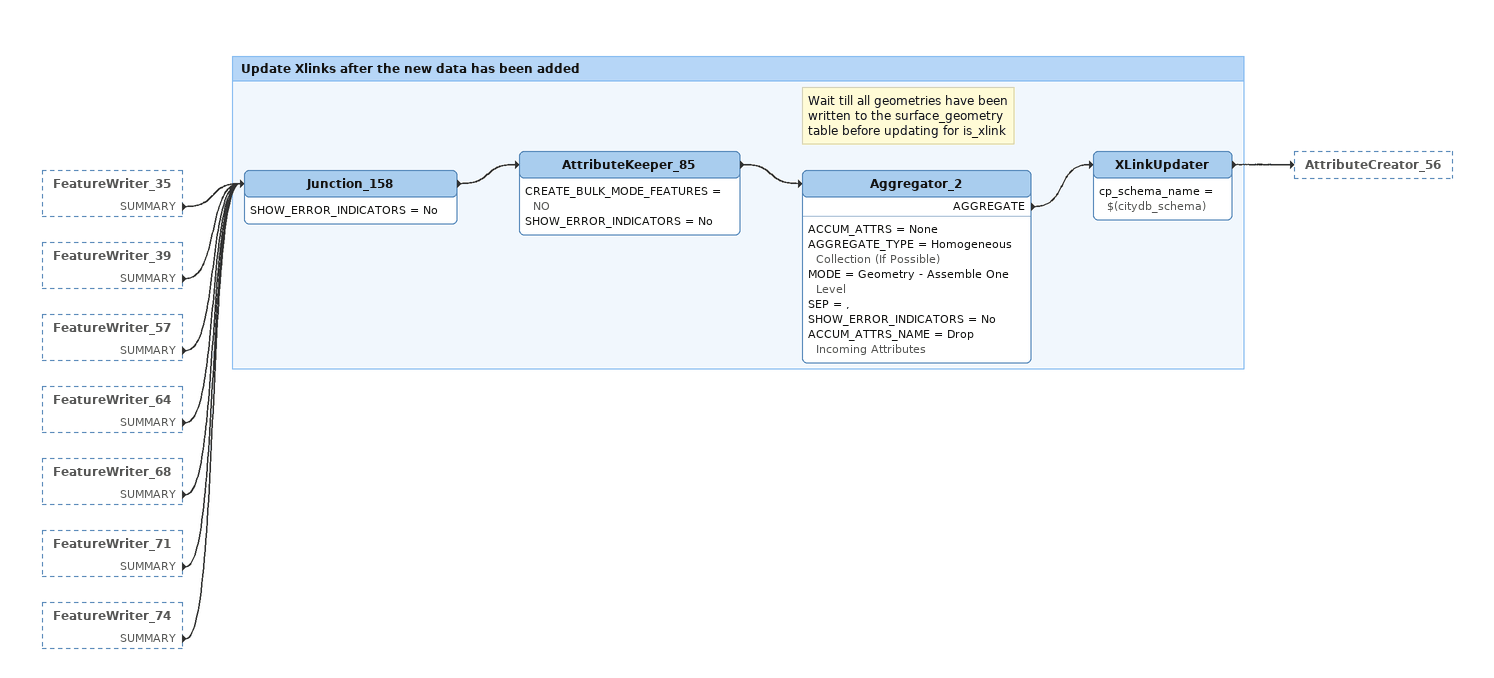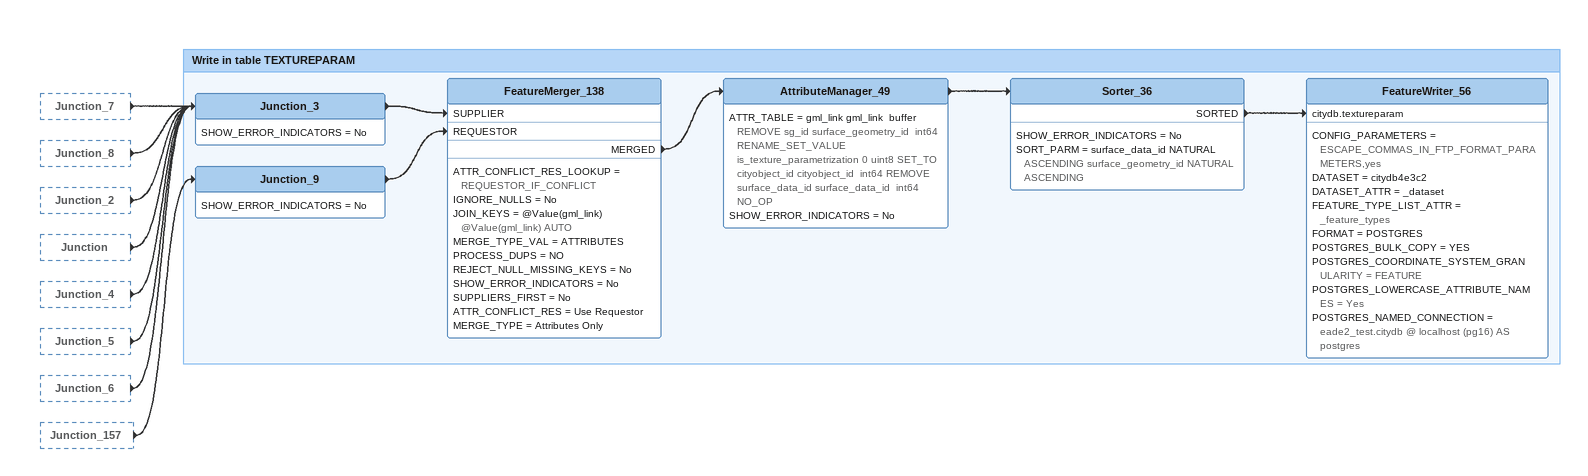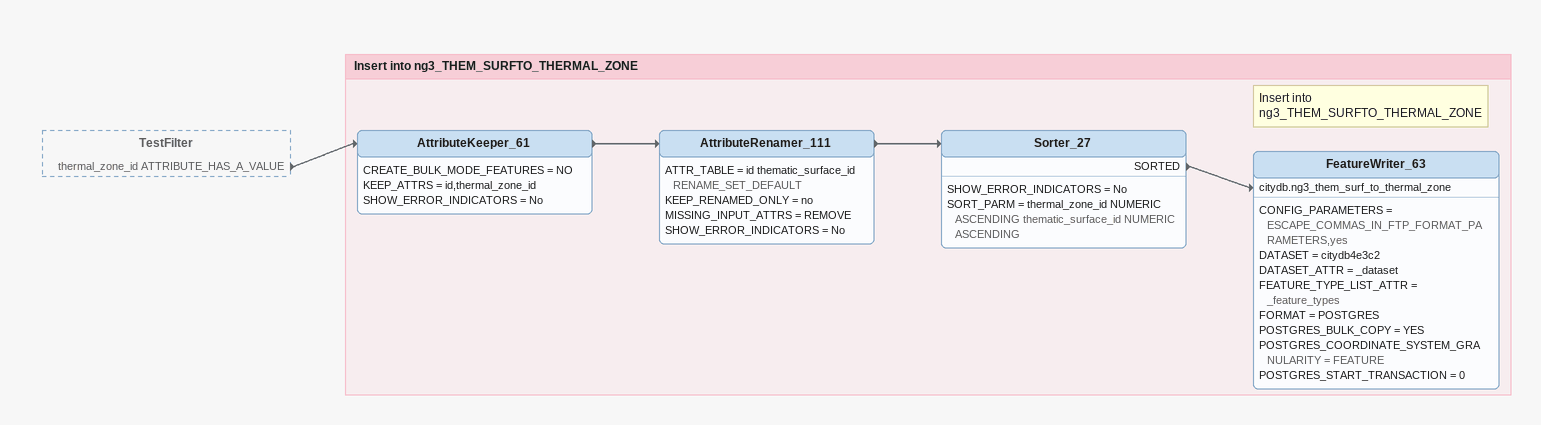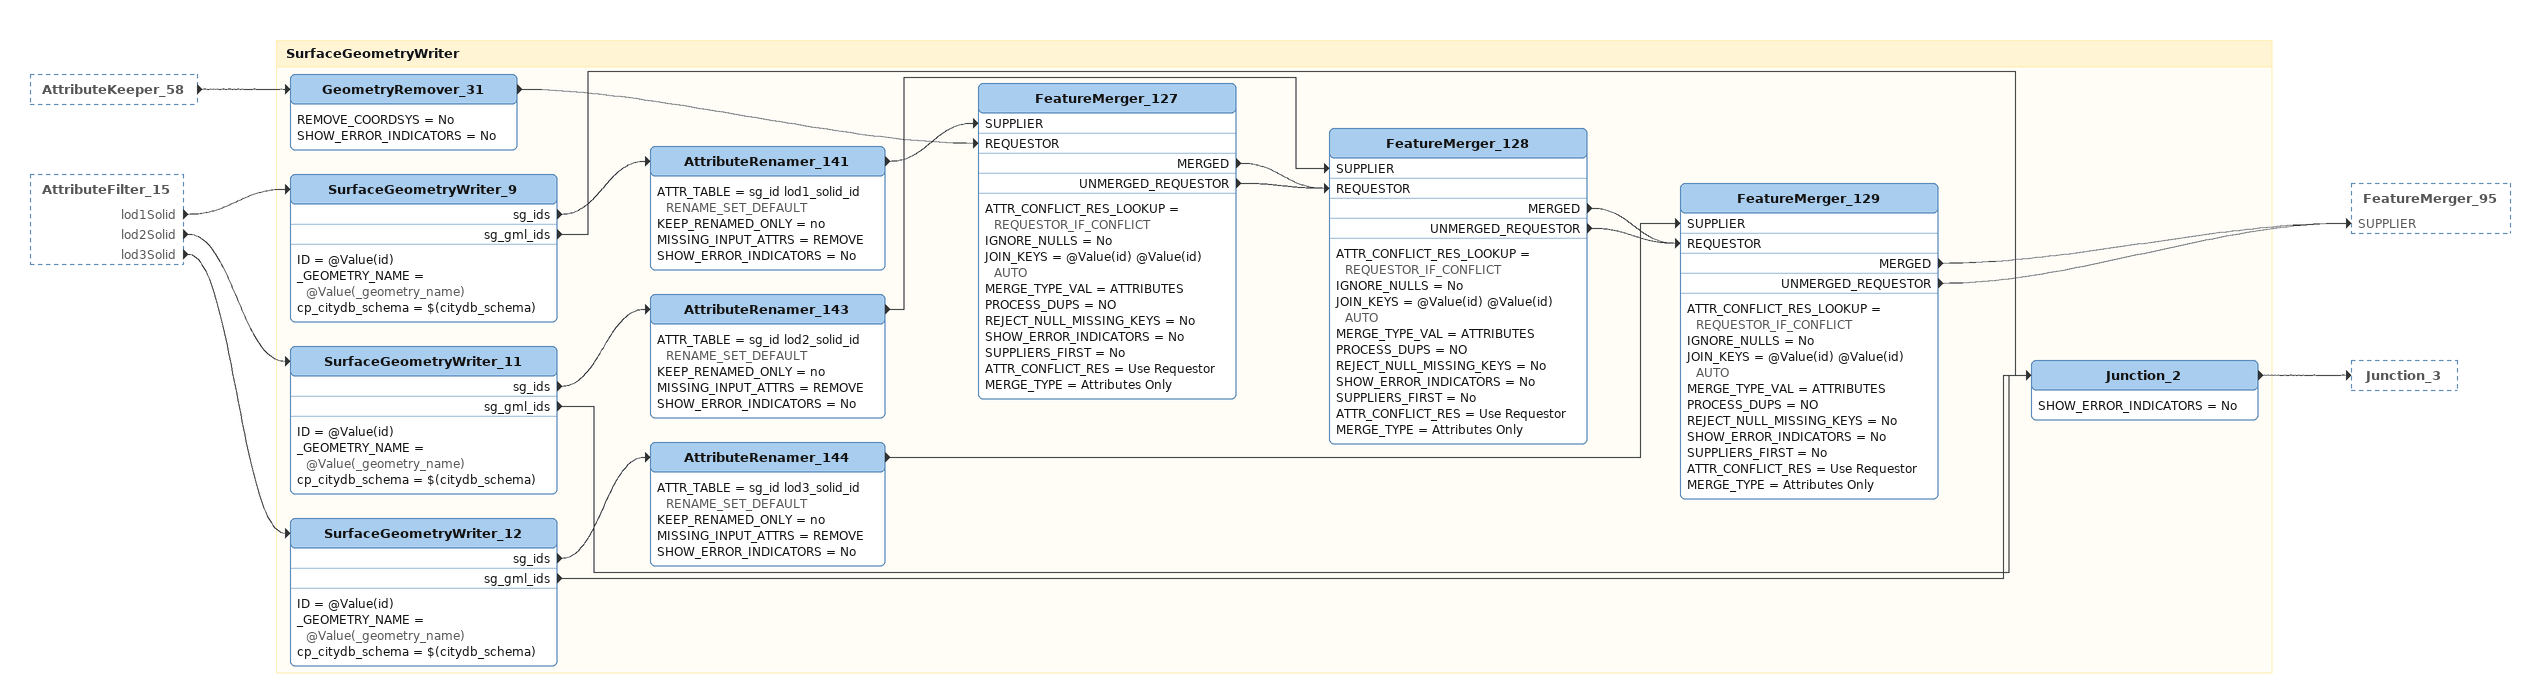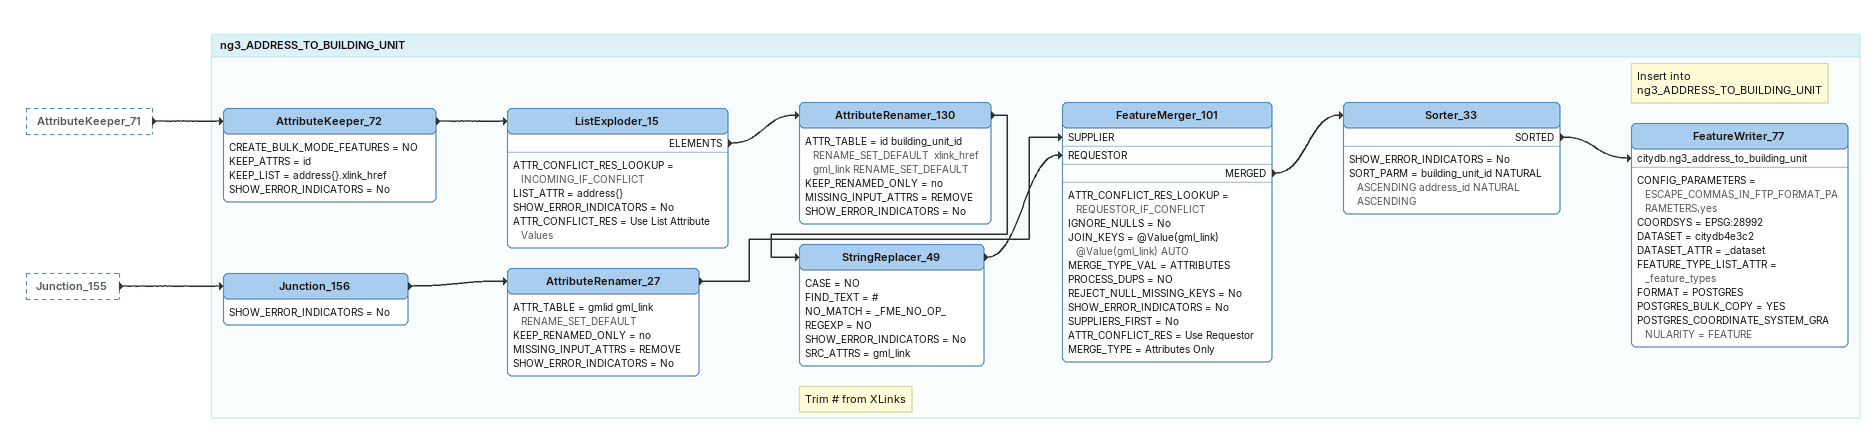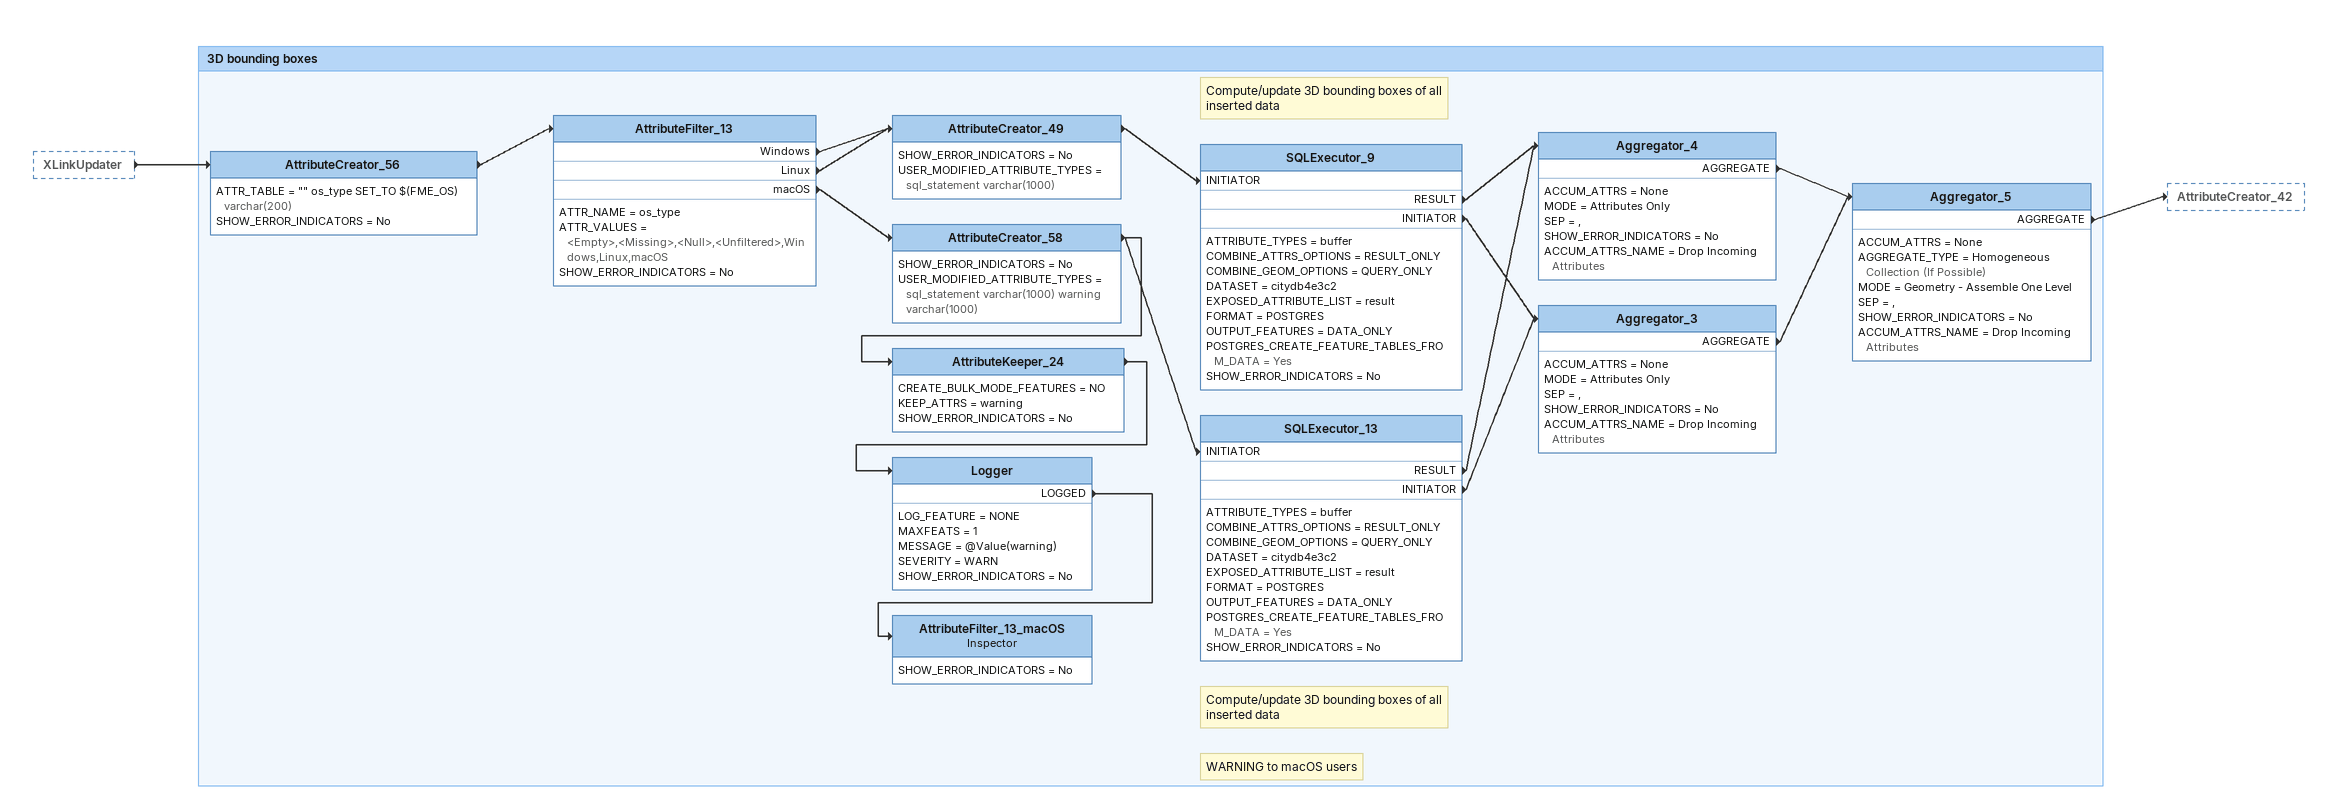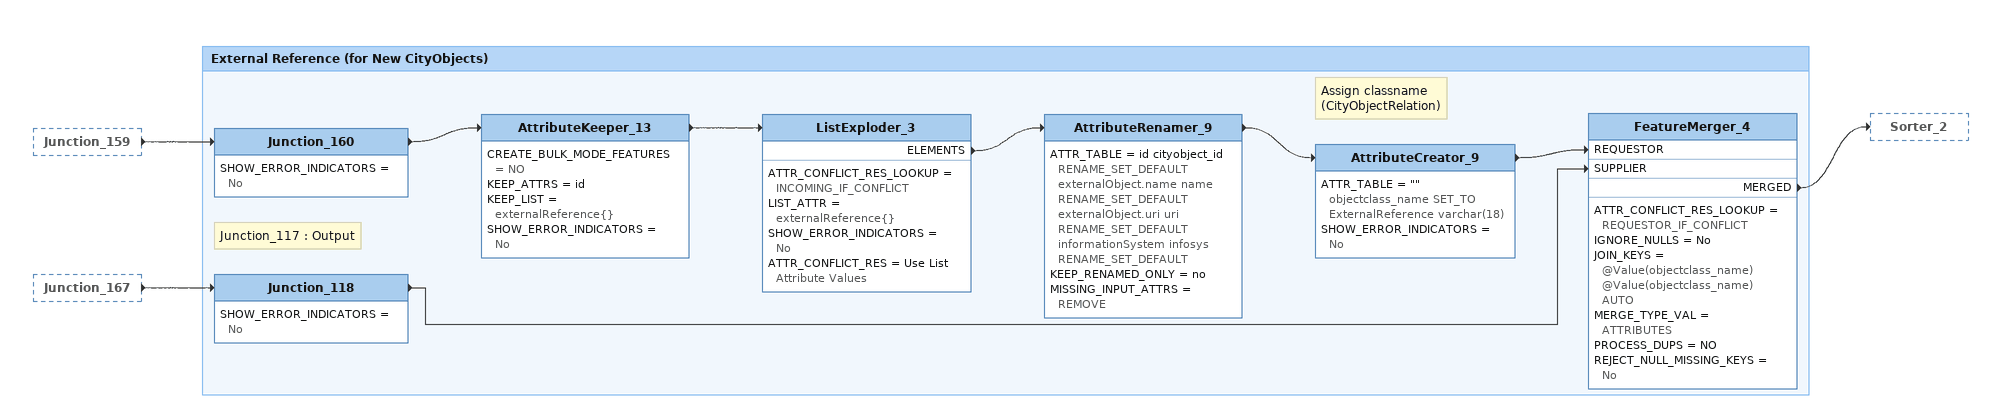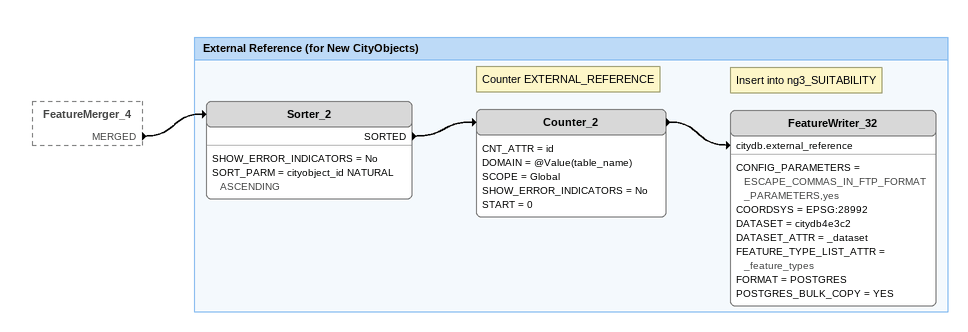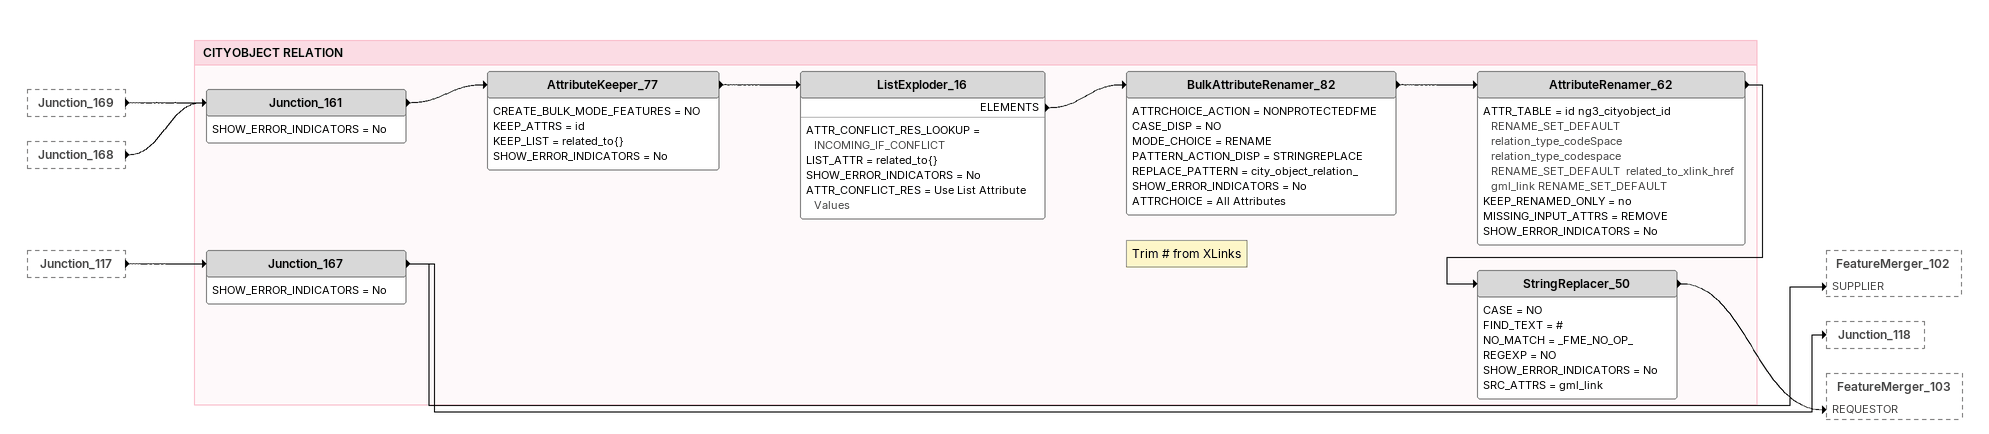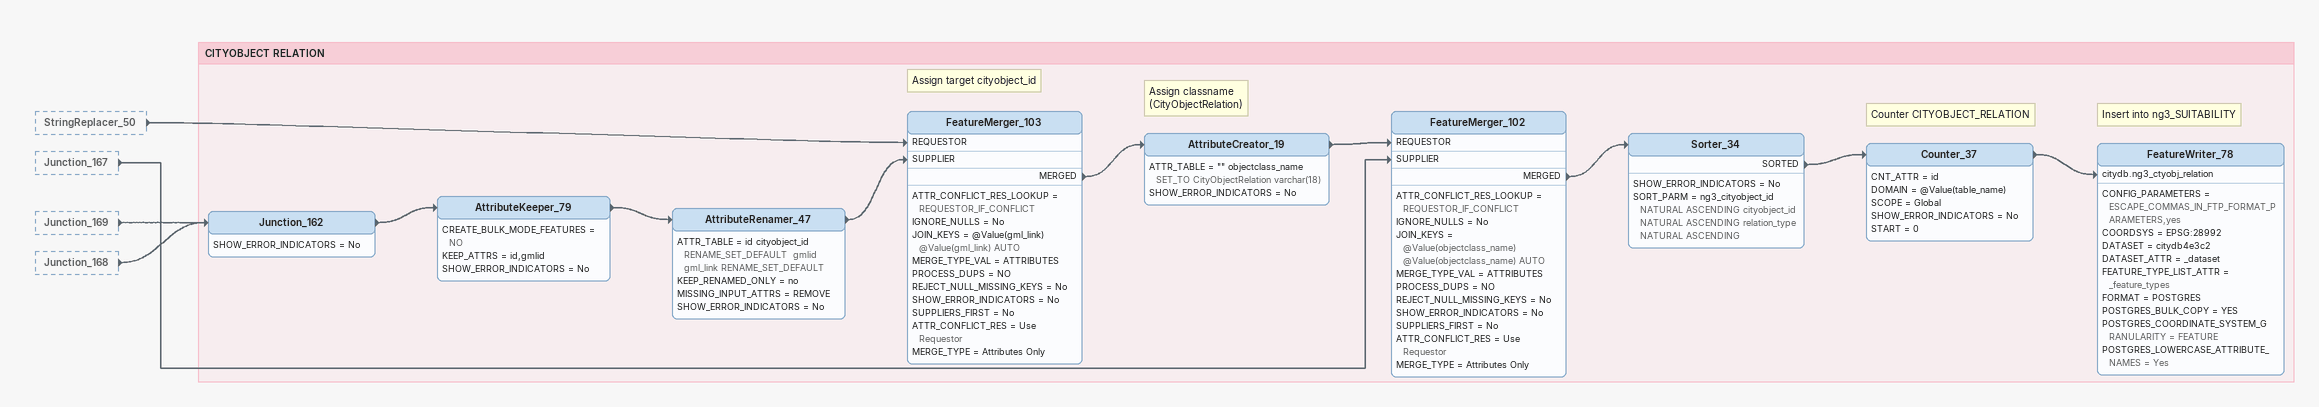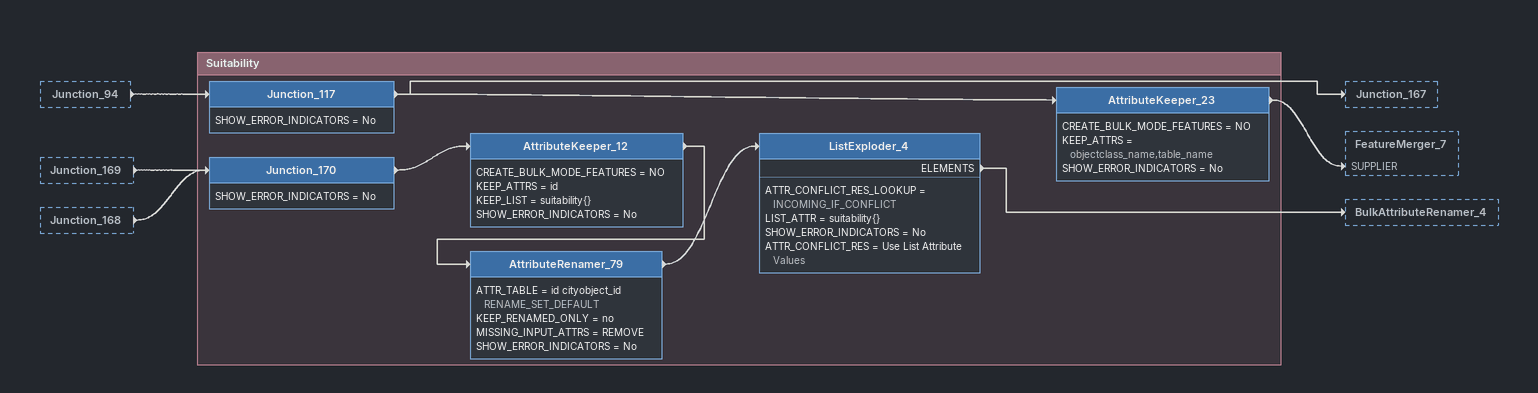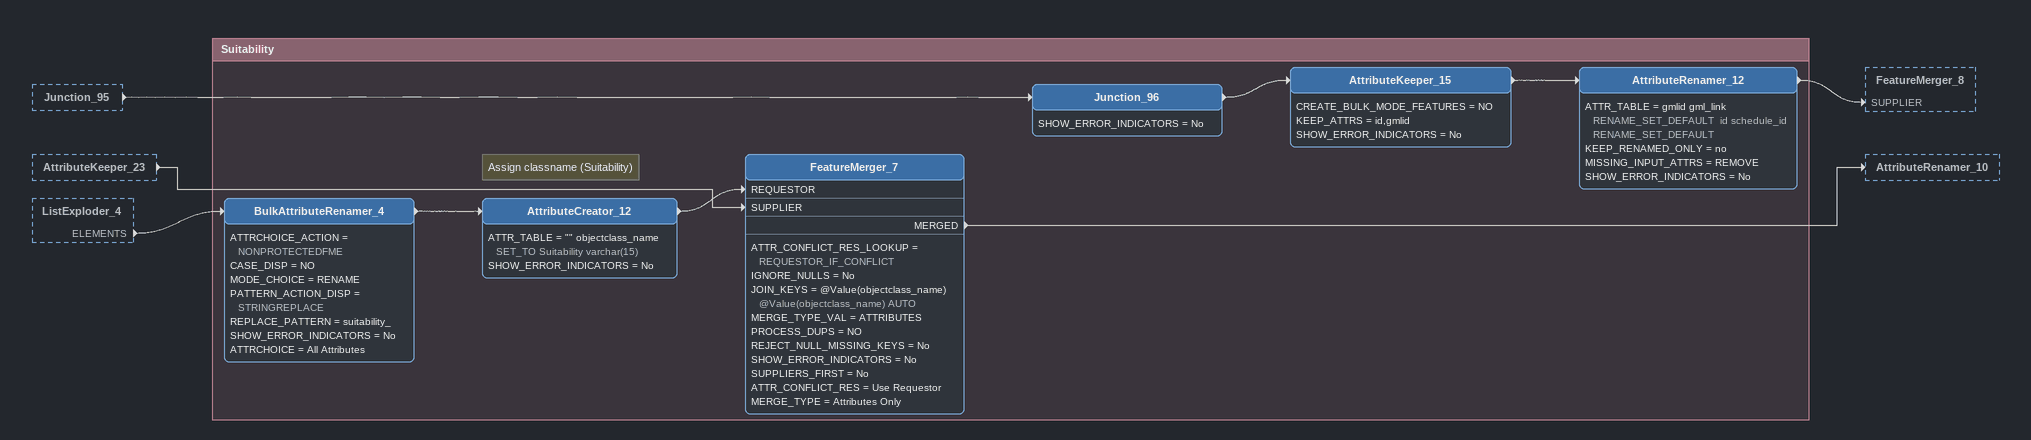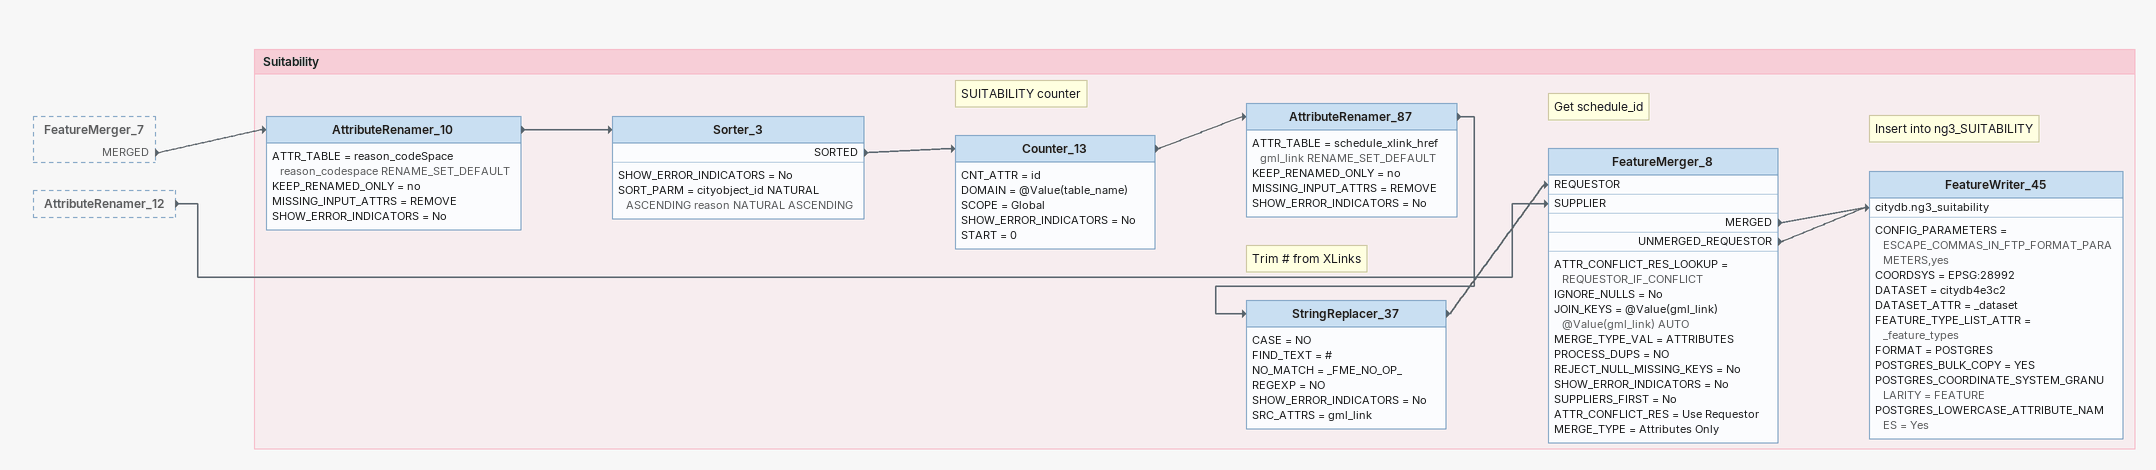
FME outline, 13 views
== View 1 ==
FeatureWriter_35 [outside]
    SUMMARY -> Junction_158
FeatureWriter_39 [outside]
    SUMMARY -> Junction_158
FeatureWriter_57 [outside]
    SUMMARY -> Junction_158
FeatureWriter_64 [outside]
    SUMMARY -> Junction_158
FeatureWriter_68 [outside]
    SUMMARY -> Junction_158
FeatureWriter_71 [outside]
    SUMMARY -> Junction_158
FeatureWriter_74 [outside]
    SUMMARY -> Junction_158

Bookmark: Update Xlinks after the new data has been added
Junction_158
    SHOW_ERROR_INDICATORS = No
    -> AttributeKeeper_85
AttributeKeeper_85
    CREATE_BULK_MODE_FEATURES = NO
    SHOW_ERROR_INDICATORS = No
    -> Aggregator_2
Note: Wait till all geometries have been written to the surface_geometry table before updating for is_xlink
Aggregator_2
    ACCUM_ATTRS = None
    AGGREGATE_TYPE = Homogeneous Collection (If Possible)
    MODE = Geometry - Assemble One Level
    SEP = ,
    SHOW_ERROR_INDICATORS = No
    ACCUM_ATTRS_NAME = Drop Incoming Attributes
    AGGREGATE -> XLinkUpdater
XLinkUpdater
    cp_schema_name = $(citydb_schema)
    -> AttributeCreator_56

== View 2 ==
Junction_7 [outside]
    -> Junction_3
Junction_8 [outside]
    -> Junction_3
Junction_2 [outside]
    -> Junction_3
Junction [outside]
    -> Junction_3
Junction_4 [outside]
    -> Junction_3
Junction_5 [outside]
    -> Junction_3
Junction_6 [outside]
    -> Junction_3
Junction_157 [outside]
    -> Junction_9

Bookmark: Write in table TEXTUREPARAM
Junction_9
    SHOW_ERROR_INDICATORS = No
    -> FeatureMerger_138 [REQUESTOR]
Junction_3
    SHOW_ERROR_INDICATORS = No
    -> FeatureMerger_138 [SUPPLIER]
FeatureMerger_138
    ATTR_CONFLICT_RES_LOOKUP = REQUESTOR_IF_CONFLICT
    IGNORE_NULLS = No
    JOIN_KEYS = @Value(gml_link) @Value(gml_link) AUTO
    MERGE_TYPE_VAL = ATTRIBUTES
    PROCESS_DUPS = NO
    REJECT_NULL_MISSING_KEYS = No
    SHOW_ERROR_INDICATORS = No
    SUPPLIERS_FIRST = No
    ATTR_CONFLICT_RES = Use Requestor
    MERGE_TYPE = Attributes Only
    MERGED -> AttributeManager_49
AttributeManager_49
    ATTR_TABLE = gml_link gml_link  buffer REMOVE sg_id surface_geometry_id  int64 RENAME_SET_VALUE  is_texture_parametrization 0 uint8 SET_TO cityobject_id cityobject_id  int64 REMOVE surface_data_id surface_data_id  int64 NO_OP
    SHOW_ERROR_INDICATORS = No
    -> Sorter_36
Sorter_36
    SHOW_ERROR_INDICATORS = No
    SORT_PARM = surface_data_id NATURAL ASCENDING surface_geometry_id NATURAL ASCENDING
    SORTED -> FeatureWriter_56 [citydb.textureparam]
FeatureWriter_56
    CONFIG_PARAMETERS = ESCAPE_COMMAS_IN_FTP_FORMAT_PARAMETERS,yes
    DATASET = citydb4e3c2
    DATASET_ATTR = _dataset
    FEATURE_TYPE_LIST_ATTR = _feature_types
    FORMAT = POSTGRES
    POSTGRES_BULK_COPY = YES
    POSTGRES_COORDINATE_SYSTEM_GRANULARITY = FEATURE
    POSTGRES_LOWERCASE_ATTRIBUTE_NAMES = Yes
    POSTGRES_NAMED_CONNECTION = eade2_test.citydb @ localhost (pg16) AS postgres

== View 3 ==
TestFilter [outside]
    thermal_zone_id ATTRIBUTE_HAS_A_VALUE -> AttributeKeeper_61

Bookmark: Insert into ng3_THEM_SURFTO_THERMAL_ZONE
AttributeKeeper_61
    CREATE_BULK_MODE_FEATURES = NO
    KEEP_ATTRS = id,thermal_zone_id
    SHOW_ERROR_INDICATORS = No
    -> AttributeRenamer_111
AttributeRenamer_111
    ATTR_TABLE = id thematic_surface_id RENAME_SET_DEFAULT
    KEEP_RENAMED_ONLY = no
    MISSING_INPUT_ATTRS = REMOVE
    SHOW_ERROR_INDICATORS = No
    -> Sorter_27
Sorter_27
    SHOW_ERROR_INDICATORS = No
    SORT_PARM = thermal_zone_id NUMERIC ASCENDING thematic_surface_id NUMERIC ASCENDING
    SORTED -> FeatureWriter_63 [citydb.ng3_them_surf_to_thermal_zone]
Note: Insert into ng3_THEM_SURFTO_THERMAL_ZONE
FeatureWriter_63
    CONFIG_PARAMETERS = ESCAPE_COMMAS_IN_FTP_FORMAT_PARAMETERS,yes
    DATASET = citydb4e3c2
    DATASET_ATTR = _dataset
    FEATURE_TYPE_LIST_ATTR = _feature_types
    FORMAT = POSTGRES
    POSTGRES_BULK_COPY = YES
    POSTGRES_COORDINATE_SYSTEM_GRANULARITY = FEATURE
    POSTGRES_START_TRANSACTION = 0

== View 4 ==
AttributeKeeper_58 [outside]
    -> GeometryRemover_31
AttributeFilter_15 [outside]
    lod1Solid -> SurfaceGeometryWriter_9
    lod2Solid -> SurfaceGeometryWriter_11
    lod3Solid -> SurfaceGeometryWriter_12

Bookmark: SurfaceGeometryWriter
GeometryRemover_31
    REMOVE_COORDSYS = No
    SHOW_ERROR_INDICATORS = No
    -> FeatureMerger_127 [REQUESTOR]
SurfaceGeometryWriter_9
    ID = @Value(id)
    _GEOMETRY_NAME = @Value(_geometry_name)
    cp_citydb_schema = $(citydb_schema)
    sg_ids -> AttributeRenamer_141
    sg_gml_ids -> Junction_2
AttributeRenamer_141
    ATTR_TABLE = sg_id lod1_solid_id RENAME_SET_DEFAULT
    KEEP_RENAMED_ONLY = no
    MISSING_INPUT_ATTRS = REMOVE
    SHOW_ERROR_INDICATORS = No
    -> FeatureMerger_127 [SUPPLIER]
FeatureMerger_127
    ATTR_CONFLICT_RES_LOOKUP = REQUESTOR_IF_CONFLICT
    IGNORE_NULLS = No
    JOIN_KEYS = @Value(id) @Value(id) AUTO
    MERGE_TYPE_VAL = ATTRIBUTES
    PROCESS_DUPS = NO
    REJECT_NULL_MISSING_KEYS = No
    SHOW_ERROR_INDICATORS = No
    SUPPLIERS_FIRST = No
    ATTR_CONFLICT_RES = Use Requestor
    MERGE_TYPE = Attributes Only
    MERGED -> FeatureMerger_128 [REQUESTOR]
    UNMERGED_REQUESTOR -> FeatureMerger_128 [REQUESTOR]
SurfaceGeometryWriter_11
    ID = @Value(id)
    _GEOMETRY_NAME = @Value(_geometry_name)
    cp_citydb_schema = $(citydb_schema)
    sg_ids -> AttributeRenamer_143
    sg_gml_ids -> Junction_2
AttributeRenamer_143
    ATTR_TABLE = sg_id lod2_solid_id RENAME_SET_DEFAULT
    KEEP_RENAMED_ONLY = no
    MISSING_INPUT_ATTRS = REMOVE
    SHOW_ERROR_INDICATORS = No
    -> FeatureMerger_128 [SUPPLIER]
FeatureMerger_128
    ATTR_CONFLICT_RES_LOOKUP = REQUESTOR_IF_CONFLICT
    IGNORE_NULLS = No
    JOIN_KEYS = @Value(id) @Value(id) AUTO
    MERGE_TYPE_VAL = ATTRIBUTES
    PROCESS_DUPS = NO
    REJECT_NULL_MISSING_KEYS = No
    SHOW_ERROR_INDICATORS = No
    SUPPLIERS_FIRST = No
    ATTR_CONFLICT_RES = Use Requestor
    MERGE_TYPE = Attributes Only
    MERGED -> FeatureMerger_129 [REQUESTOR]
    UNMERGED_REQUESTOR -> FeatureMerger_129 [REQUESTOR]
SurfaceGeometryWriter_12
    ID = @Value(id)
    _GEOMETRY_NAME = @Value(_geometry_name)
    cp_citydb_schema = $(citydb_schema)
    sg_ids -> AttributeRenamer_144
    sg_gml_ids -> Junction_2
AttributeRenamer_144
    ATTR_TABLE = sg_id lod3_solid_id RENAME_SET_DEFAULT
    KEEP_RENAMED_ONLY = no
    MISSING_INPUT_ATTRS = REMOVE
    SHOW_ERROR_INDICATORS = No
    -> FeatureMerger_129 [SUPPLIER]
FeatureMerger_129
    ATTR_CONFLICT_RES_LOOKUP = REQUESTOR_IF_CONFLICT
    IGNORE_NULLS = No
    JOIN_KEYS = @Value(id) @Value(id) AUTO
    MERGE_TYPE_VAL = ATTRIBUTES
    PROCESS_DUPS = NO
    REJECT_NULL_MISSING_KEYS = No
    SHOW_ERROR_INDICATORS = No
    SUPPLIERS_FIRST = No
    ATTR_CONFLICT_RES = Use Requestor
    MERGE_TYPE = Attributes Only
    MERGED -> FeatureMerger_95 [SUPPLIER]
    UNMERGED_REQUESTOR -> FeatureMerger_95 [SUPPLIER]
Junction_2
    SHOW_ERROR_INDICATORS = No
    -> Junction_3

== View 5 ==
AttributeKeeper_71 [outside]
    -> AttributeKeeper_72
Junction_155 [outside]
    -> Junction_156

Bookmark: ng3_ADDRESS_TO_BUILDING_UNIT
Junction_156
    SHOW_ERROR_INDICATORS = No
    -> AttributeRenamer_27
AttributeRenamer_27
    ATTR_TABLE = gmlid gml_link RENAME_SET_DEFAULT
    KEEP_RENAMED_ONLY = no
    MISSING_INPUT_ATTRS = REMOVE
    SHOW_ERROR_INDICATORS = No
    -> FeatureMerger_101 [SUPPLIER]
AttributeKeeper_72
    CREATE_BULK_MODE_FEATURES = NO
    KEEP_ATTRS = id
    KEEP_LIST = address{}.xlink_href
    SHOW_ERROR_INDICATORS = No
    -> ListExploder_15
ListExploder_15
    ATTR_CONFLICT_RES_LOOKUP = INCOMING_IF_CONFLICT
    LIST_ATTR = address{}
    SHOW_ERROR_INDICATORS = No
    ATTR_CONFLICT_RES = Use List Attribute Values
    ELEMENTS -> AttributeRenamer_130
AttributeRenamer_130
    ATTR_TABLE = id building_unit_id RENAME_SET_DEFAULT  xlink_href gml_link RENAME_SET_DEFAULT
    KEEP_RENAMED_ONLY = no
    MISSING_INPUT_ATTRS = REMOVE
    SHOW_ERROR_INDICATORS = No
    -> StringReplacer_49
Note: Trim # from XLinks
StringReplacer_49
    CASE = NO
    FIND_TEXT = #
    NO_MATCH = _FME_NO_OP_
    REGEXP = NO
    SHOW_ERROR_INDICATORS = No
    SRC_ATTRS = gml_link
    -> FeatureMerger_101 [REQUESTOR]
FeatureMerger_101
    ATTR_CONFLICT_RES_LOOKUP = REQUESTOR_IF_CONFLICT
    IGNORE_NULLS = No
    JOIN_KEYS = @Value(gml_link) @Value(gml_link) AUTO
    MERGE_TYPE_VAL = ATTRIBUTES
    PROCESS_DUPS = NO
    REJECT_NULL_MISSING_KEYS = No
    SHOW_ERROR_INDICATORS = No
    SUPPLIERS_FIRST = No
    ATTR_CONFLICT_RES = Use Requestor
    MERGE_TYPE = Attributes Only
    MERGED -> Sorter_33
Sorter_33
    SHOW_ERROR_INDICATORS = No
    SORT_PARM = building_unit_id NATURAL ASCENDING address_id NATURAL ASCENDING
    SORTED -> FeatureWriter_77 [citydb.ng3_address_to_building_unit]
Note: Insert into ng3_ADDRESS_TO_BUILDING_UNIT
FeatureWriter_77
    CONFIG_PARAMETERS = ESCAPE_COMMAS_IN_FTP_FORMAT_PARAMETERS,yes
    COORDSYS = EPSG:28992
    DATASET = citydb4e3c2
    DATASET_ATTR = _dataset
    FEATURE_TYPE_LIST_ATTR = _feature_types
    FORMAT = POSTGRES
    POSTGRES_BULK_COPY = YES
    POSTGRES_COORDINATE_SYSTEM_GRANULARITY = FEATURE

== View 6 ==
XLinkUpdater [outside]
    -> AttributeCreator_56

Bookmark: 3D bounding boxes
AttributeCreator_56
    ATTR_TABLE = "" os_type SET_TO $(FME_OS) varchar(200)
    SHOW_ERROR_INDICATORS = No
    -> AttributeFilter_13
AttributeFilter_13
    ATTR_NAME = os_type
    ATTR_VALUES = <Empty>,<Missing>,<Null>,<Unfiltered>,Windows,Linux,macOS
    SHOW_ERROR_INDICATORS = No
    Windows -> AttributeCreator_49
    Linux -> AttributeCreator_49
    macOS -> AttributeCreator_58
AttributeCreator_49
    SHOW_ERROR_INDICATORS = No
    USER_MODIFIED_ATTRIBUTE_TYPES = sql_statement varchar(1000)
    -> SQLExecutor_9 [INITIATOR]
Note: Compute/update 3D bounding boxes of all inserted data
SQLExecutor_9
    ATTRIBUTE_TYPES = buffer
    COMBINE_ATTRS_OPTIONS = RESULT_ONLY
    COMBINE_GEOM_OPTIONS = QUERY_ONLY
    DATASET = citydb4e3c2
    EXPOSED_ATTRIBUTE_LIST = result
    FORMAT = POSTGRES
    OUTPUT_FEATURES = DATA_ONLY
    POSTGRES_CREATE_FEATURE_TABLES_FROM_DATA = Yes
    SHOW_ERROR_INDICATORS = No
    RESULT -> Aggregator_4
    INITIATOR -> Aggregator_3
AttributeCreator_58
    SHOW_ERROR_INDICATORS = No
    USER_MODIFIED_ATTRIBUTE_TYPES = sql_statement varchar(1000) warning varchar(1000)
    -> SQLExecutor_13 [INITIATOR]
    -> AttributeKeeper_24
Note: Compute/update 3D bounding boxes of all inserted data
SQLExecutor_13
    ATTRIBUTE_TYPES = buffer
    COMBINE_ATTRS_OPTIONS = RESULT_ONLY
    COMBINE_GEOM_OPTIONS = QUERY_ONLY
    DATASET = citydb4e3c2
    EXPOSED_ATTRIBUTE_LIST = result
    FORMAT = POSTGRES
    OUTPUT_FEATURES = DATA_ONLY
    POSTGRES_CREATE_FEATURE_TABLES_FROM_DATA = Yes
    SHOW_ERROR_INDICATORS = No
    RESULT -> Aggregator_4
    INITIATOR -> Aggregator_3
Aggregator_4
    ACCUM_ATTRS = None
    MODE = Attributes Only
    SEP = ,
    SHOW_ERROR_INDICATORS = No
    ACCUM_ATTRS_NAME = Drop Incoming Attributes
    AGGREGATE -> Aggregator_5
Aggregator_3
    ACCUM_ATTRS = None
    MODE = Attributes Only
    SEP = ,
    SHOW_ERROR_INDICATORS = No
    ACCUM_ATTRS_NAME = Drop Incoming Attributes
    AGGREGATE -> Aggregator_5
Aggregator_5
    ACCUM_ATTRS = None
    AGGREGATE_TYPE = Homogeneous Collection (If Possible)
    MODE = Geometry - Assemble One Level
    SEP = ,
    SHOW_ERROR_INDICATORS = No
    ACCUM_ATTRS_NAME = Drop Incoming Attributes
    AGGREGATE -> AttributeCreator_42
AttributeKeeper_24
    CREATE_BULK_MODE_FEATURES = NO
    KEEP_ATTRS = warning
    SHOW_ERROR_INDICATORS = No
    -> Logger
Logger
    LOG_FEATURE = NONE
    MAXFEATS = 1
    MESSAGE = @Value(warning)
    SEVERITY = WARN
    SHOW_ERROR_INDICATORS = No
    LOGGED -> AttributeFilter_13_macOS
Note: WARNING to macOS users
AttributeFilter_13_macOS: Inspector
    SHOW_ERROR_INDICATORS = No

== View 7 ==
Junction_159 [outside]
    -> Junction_160
Junction_167 [outside]
    -> Junction_118

Bookmark: External Reference (for New CityObjects)
Note: Junction_117 : Output
Junction_118
    SHOW_ERROR_INDICATORS = No
    -> FeatureMerger_4 [SUPPLIER]
Junction_160
    SHOW_ERROR_INDICATORS = No
    -> AttributeKeeper_13
AttributeKeeper_13
    CREATE_BULK_MODE_FEATURES = NO
    KEEP_ATTRS = id
    KEEP_LIST = externalReference{}
    SHOW_ERROR_INDICATORS = No
    -> ListExploder_3
ListExploder_3
    ATTR_CONFLICT_RES_LOOKUP = INCOMING_IF_CONFLICT
    LIST_ATTR = externalReference{}
    SHOW_ERROR_INDICATORS = No
    ATTR_CONFLICT_RES = Use List Attribute Values
    ELEMENTS -> AttributeRenamer_9
AttributeRenamer_9
    ATTR_TABLE = id cityobject_id RENAME_SET_DEFAULT  externalObject.name name RENAME_SET_DEFAULT  externalObject.uri uri RENAME_SET_DEFAULT  informationSystem infosys RENAME_SET_DEFAULT
    KEEP_RENAMED_ONLY = no
    MISSING_INPUT_ATTRS = REMOVE
    -> AttributeCreator_9
Note: Assign classname (CityObjectRelation)
AttributeCreator_9
    ATTR_TABLE = "" objectclass_name SET_TO ExternalReference varchar(18)
    SHOW_ERROR_INDICATORS = No
    -> FeatureMerger_4 [REQUESTOR]
FeatureMerger_4
    ATTR_CONFLICT_RES_LOOKUP = REQUESTOR_IF_CONFLICT
    IGNORE_NULLS = No
    JOIN_KEYS = @Value(objectclass_name) @Value(objectclass_name) AUTO
    MERGE_TYPE_VAL = ATTRIBUTES
    PROCESS_DUPS = NO
    REJECT_NULL_MISSING_KEYS = No
    MERGED -> Sorter_2

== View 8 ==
FeatureMerger_4 [outside]
    MERGED -> Sorter_2

Bookmark: External Reference (for New CityObjects)
Sorter_2
    SHOW_ERROR_INDICATORS = No
    SORT_PARM = cityobject_id NATURAL ASCENDING
    SORTED -> Counter_2
Note: Counter EXTERNAL_REFERENCE
Counter_2
    CNT_ATTR = id
    DOMAIN = @Value(table_name)
    SCOPE = Global
    SHOW_ERROR_INDICATORS = No
    START = 0
    -> FeatureWriter_32 [citydb.external_reference]
Note: Insert into ng3_SUITABILITY
FeatureWriter_32
    CONFIG_PARAMETERS = ESCAPE_COMMAS_IN_FTP_FORMAT_PARAMETERS,yes
    COORDSYS = EPSG:28992
    DATASET = citydb4e3c2
    DATASET_ATTR = _dataset
    FEATURE_TYPE_LIST_ATTR = _feature_types
    FORMAT = POSTGRES
    POSTGRES_BULK_COPY = YES

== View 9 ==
Junction_169 [outside]
    -> Junction_161
Junction_168 [outside]
    -> Junction_161
Junction_117 [outside]
    -> Junction_167

Bookmark: CITYOBJECT RELATION
Junction_167
    SHOW_ERROR_INDICATORS = No
    -> FeatureMerger_102 [SUPPLIER]
    -> Junction_118
Junction_161
    SHOW_ERROR_INDICATORS = No
    -> AttributeKeeper_77
AttributeKeeper_77
    CREATE_BULK_MODE_FEATURES = NO
    KEEP_ATTRS = id
    KEEP_LIST = related_to{}
    SHOW_ERROR_INDICATORS = No
    -> ListExploder_16
ListExploder_16
    ATTR_CONFLICT_RES_LOOKUP = INCOMING_IF_CONFLICT
    LIST_ATTR = related_to{}
    SHOW_ERROR_INDICATORS = No
    ATTR_CONFLICT_RES = Use List Attribute Values
    ELEMENTS -> BulkAttributeRenamer_82
BulkAttributeRenamer_82
    ATTRCHOICE_ACTION = NONPROTECTEDFME
    CASE_DISP = NO
    MODE_CHOICE = RENAME
    PATTERN_ACTION_DISP = STRINGREPLACE
    REPLACE_PATTERN = city_object_relation_
    SHOW_ERROR_INDICATORS = No
    ATTRCHOICE = All Attributes
    -> AttributeRenamer_62
AttributeRenamer_62
    ATTR_TABLE = id ng3_cityobject_id RENAME_SET_DEFAULT  relation_type_codeSpace relation_type_codespace RENAME_SET_DEFAULT  related_to_xlink_href gml_link RENAME_SET_DEFAULT
    KEEP_RENAMED_ONLY = no
    MISSING_INPUT_ATTRS = REMOVE
    SHOW_ERROR_INDICATORS = No
    -> StringReplacer_50
Note: Trim # from XLinks
StringReplacer_50
    CASE = NO
    FIND_TEXT = #
    NO_MATCH = _FME_NO_OP_
    REGEXP = NO
    SHOW_ERROR_INDICATORS = No
    SRC_ATTRS = gml_link
    -> FeatureMerger_103 [REQUESTOR]

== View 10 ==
StringReplacer_50 [outside]
    -> FeatureMerger_103 [REQUESTOR]
Junction_167 [outside]
    -> FeatureMerger_102 [SUPPLIER]
Junction_169 [outside]
    -> Junction_162
Junction_168 [outside]
    -> Junction_162

Bookmark: CITYOBJECT RELATION
Junction_162
    SHOW_ERROR_INDICATORS = No
    -> AttributeKeeper_79
AttributeKeeper_79
    CREATE_BULK_MODE_FEATURES = NO
    KEEP_ATTRS = id,gmlid
    SHOW_ERROR_INDICATORS = No
    -> AttributeRenamer_47
AttributeRenamer_47
    ATTR_TABLE = id cityobject_id RENAME_SET_DEFAULT  gmlid gml_link RENAME_SET_DEFAULT
    KEEP_RENAMED_ONLY = no
    MISSING_INPUT_ATTRS = REMOVE
    SHOW_ERROR_INDICATORS = No
    -> FeatureMerger_103 [SUPPLIER]
Note: Assign target cityobject_id
FeatureMerger_103
    ATTR_CONFLICT_RES_LOOKUP = REQUESTOR_IF_CONFLICT
    IGNORE_NULLS = No
    JOIN_KEYS = @Value(gml_link) @Value(gml_link) AUTO
    MERGE_TYPE_VAL = ATTRIBUTES
    PROCESS_DUPS = NO
    REJECT_NULL_MISSING_KEYS = No
    SHOW_ERROR_INDICATORS = No
    SUPPLIERS_FIRST = No
    ATTR_CONFLICT_RES = Use Requestor
    MERGE_TYPE = Attributes Only
    MERGED -> AttributeCreator_19
Note: Assign classname (CityObjectRelation)
AttributeCreator_19
    ATTR_TABLE = "" objectclass_name SET_TO CityObjectRelation varchar(18)
    SHOW_ERROR_INDICATORS = No
    -> FeatureMerger_102 [REQUESTOR]
FeatureMerger_102
    ATTR_CONFLICT_RES_LOOKUP = REQUESTOR_IF_CONFLICT
    IGNORE_NULLS = No
    JOIN_KEYS = @Value(objectclass_name) @Value(objectclass_name) AUTO
    MERGE_TYPE_VAL = ATTRIBUTES
    PROCESS_DUPS = NO
    REJECT_NULL_MISSING_KEYS = No
    SHOW_ERROR_INDICATORS = No
    SUPPLIERS_FIRST = No
    ATTR_CONFLICT_RES = Use Requestor
    MERGE_TYPE = Attributes Only
    MERGED -> Sorter_34
Sorter_34
    SHOW_ERROR_INDICATORS = No
    SORT_PARM = ng3_cityobject_id NATURAL ASCENDING cityobject_id NATURAL ASCENDING relation_type NATURAL ASCENDING
    SORTED -> Counter_37
Note: Counter CITYOBJECT_RELATION
Counter_37
    CNT_ATTR = id
    DOMAIN = @Value(table_name)
    SCOPE = Global
    SHOW_ERROR_INDICATORS = No
    START = 0
    -> FeatureWriter_78 [citydb.ng3_ctyobj_relation]
Note: Insert into ng3_SUITABILITY
FeatureWriter_78
    CONFIG_PARAMETERS = ESCAPE_COMMAS_IN_FTP_FORMAT_PARAMETERS,yes
    COORDSYS = EPSG:28992
    DATASET = citydb4e3c2
    DATASET_ATTR = _dataset
    FEATURE_TYPE_LIST_ATTR = _feature_types
    FORMAT = POSTGRES
    POSTGRES_BULK_COPY = YES
    POSTGRES_COORDINATE_SYSTEM_GRANULARITY = FEATURE
    POSTGRES_LOWERCASE_ATTRIBUTE_NAMES = Yes

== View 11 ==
Junction_94 [outside]
    -> Junction_117
Junction_169 [outside]
    -> Junction_170
Junction_168 [outside]
    -> Junction_170

Bookmark: Suitability
Junction_117
    SHOW_ERROR_INDICATORS = No
    -> AttributeKeeper_23
    -> Junction_167
AttributeKeeper_23
    CREATE_BULK_MODE_FEATURES = NO
    KEEP_ATTRS = objectclass_name,table_name
    SHOW_ERROR_INDICATORS = No
    -> FeatureMerger_7 [SUPPLIER]
Junction_170
    SHOW_ERROR_INDICATORS = No
    -> AttributeKeeper_12
AttributeKeeper_12
    CREATE_BULK_MODE_FEATURES = NO
    KEEP_ATTRS = id
    KEEP_LIST = suitability{}
    SHOW_ERROR_INDICATORS = No
    -> AttributeRenamer_79
AttributeRenamer_79
    ATTR_TABLE = id cityobject_id RENAME_SET_DEFAULT
    KEEP_RENAMED_ONLY = no
    MISSING_INPUT_ATTRS = REMOVE
    SHOW_ERROR_INDICATORS = No
    -> ListExploder_4
ListExploder_4
    ATTR_CONFLICT_RES_LOOKUP = INCOMING_IF_CONFLICT
    LIST_ATTR = suitability{}
    SHOW_ERROR_INDICATORS = No
    ATTR_CONFLICT_RES = Use List Attribute Values
    ELEMENTS -> BulkAttributeRenamer_4

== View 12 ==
Junction_95 [outside]
    -> Junction_96
AttributeKeeper_23 [outside]
    -> FeatureMerger_7 [SUPPLIER]
ListExploder_4 [outside]
    ELEMENTS -> BulkAttributeRenamer_4

Bookmark: Suitability
Junction_96
    SHOW_ERROR_INDICATORS = No
    -> AttributeKeeper_15
AttributeKeeper_15
    CREATE_BULK_MODE_FEATURES = NO
    KEEP_ATTRS = id,gmlid
    SHOW_ERROR_INDICATORS = No
    -> AttributeRenamer_12
AttributeRenamer_12
    ATTR_TABLE = gmlid gml_link RENAME_SET_DEFAULT  id schedule_id RENAME_SET_DEFAULT
    KEEP_RENAMED_ONLY = no
    MISSING_INPUT_ATTRS = REMOVE
    SHOW_ERROR_INDICATORS = No
    -> FeatureMerger_8 [SUPPLIER]
BulkAttributeRenamer_4
    ATTRCHOICE_ACTION = NONPROTECTEDFME
    CASE_DISP = NO
    MODE_CHOICE = RENAME
    PATTERN_ACTION_DISP = STRINGREPLACE
    REPLACE_PATTERN = suitability_
    SHOW_ERROR_INDICATORS = No
    ATTRCHOICE = All Attributes
    -> AttributeCreator_12
Note: Assign classname (Suitability)
AttributeCreator_12
    ATTR_TABLE = "" objectclass_name SET_TO Suitability varchar(15)
    SHOW_ERROR_INDICATORS = No
    -> FeatureMerger_7 [REQUESTOR]
FeatureMerger_7
    ATTR_CONFLICT_RES_LOOKUP = REQUESTOR_IF_CONFLICT
    IGNORE_NULLS = No
    JOIN_KEYS = @Value(objectclass_name) @Value(objectclass_name) AUTO
    MERGE_TYPE_VAL = ATTRIBUTES
    PROCESS_DUPS = NO
    REJECT_NULL_MISSING_KEYS = No
    SHOW_ERROR_INDICATORS = No
    SUPPLIERS_FIRST = No
    ATTR_CONFLICT_RES = Use Requestor
    MERGE_TYPE = Attributes Only
    MERGED -> AttributeRenamer_10

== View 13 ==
FeatureMerger_7 [outside]
    MERGED -> AttributeRenamer_10
AttributeRenamer_12 [outside]
    -> FeatureMerger_8 [SUPPLIER]

Bookmark: Suitability
AttributeRenamer_10
    ATTR_TABLE = reason_codeSpace reason_codespace RENAME_SET_DEFAULT
    KEEP_RENAMED_ONLY = no
    MISSING_INPUT_ATTRS = REMOVE
    SHOW_ERROR_INDICATORS = No
    -> Sorter_3
Sorter_3
    SHOW_ERROR_INDICATORS = No
    SORT_PARM = cityobject_id NATURAL ASCENDING reason NATURAL ASCENDING
    SORTED -> Counter_13
Note: SUITABILITY counter
Counter_13
    CNT_ATTR = id
    DOMAIN = @Value(table_name)
    SCOPE = Global
    SHOW_ERROR_INDICATORS = No
    START = 0
    -> AttributeRenamer_87
AttributeRenamer_87
    ATTR_TABLE = schedule_xlink_href gml_link RENAME_SET_DEFAULT
    KEEP_RENAMED_ONLY = no
    MISSING_INPUT_ATTRS = REMOVE
    SHOW_ERROR_INDICATORS = No
    -> StringReplacer_37
Note: Trim # from XLinks
StringReplacer_37
    CASE = NO
    FIND_TEXT = #
    NO_MATCH = _FME_NO_OP_
    REGEXP = NO
    SHOW_ERROR_INDICATORS = No
    SRC_ATTRS = gml_link
    -> FeatureMerger_8 [REQUESTOR]
Note: Get schedule_id
FeatureMerger_8
    ATTR_CONFLICT_RES_LOOKUP = REQUESTOR_IF_CONFLICT
    IGNORE_NULLS = No
    JOIN_KEYS = @Value(gml_link) @Value(gml_link) AUTO
    MERGE_TYPE_VAL = ATTRIBUTES
    PROCESS_DUPS = NO
    REJECT_NULL_MISSING_KEYS = No
    SHOW_ERROR_INDICATORS = No
    SUPPLIERS_FIRST = No
    ATTR_CONFLICT_RES = Use Requestor
    MERGE_TYPE = Attributes Only
    MERGED -> FeatureWriter_45 [citydb.ng3_suitability]
    UNMERGED_REQUESTOR -> FeatureWriter_45 [citydb.ng3_suitability]
Note: Insert into ng3_SUITABILITY
FeatureWriter_45
    CONFIG_PARAMETERS = ESCAPE_COMMAS_IN_FTP_FORMAT_PARAMETERS,yes
    COORDSYS = EPSG:28992
    DATASET = citydb4e3c2
    DATASET_ATTR = _dataset
    FEATURE_TYPE_LIST_ATTR = _feature_types
    FORMAT = POSTGRES
    POSTGRES_BULK_COPY = YES
    POSTGRES_COORDINATE_SYSTEM_GRANULARITY = FEATURE
    POSTGRES_LOWERCASE_ATTRIBUTE_NAMES = Yes
